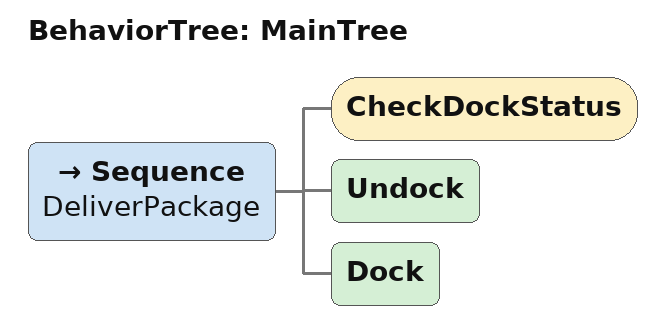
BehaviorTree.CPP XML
<root BTCPP_format="4" >
    <BehaviorTree ID="MainTree">
      <Sequence name="DeliverPackage">
        <CheckDockStatus/>
        <Undock/>
        <Dock/>
      </Sequence>
    </BehaviorTree>
</root>
